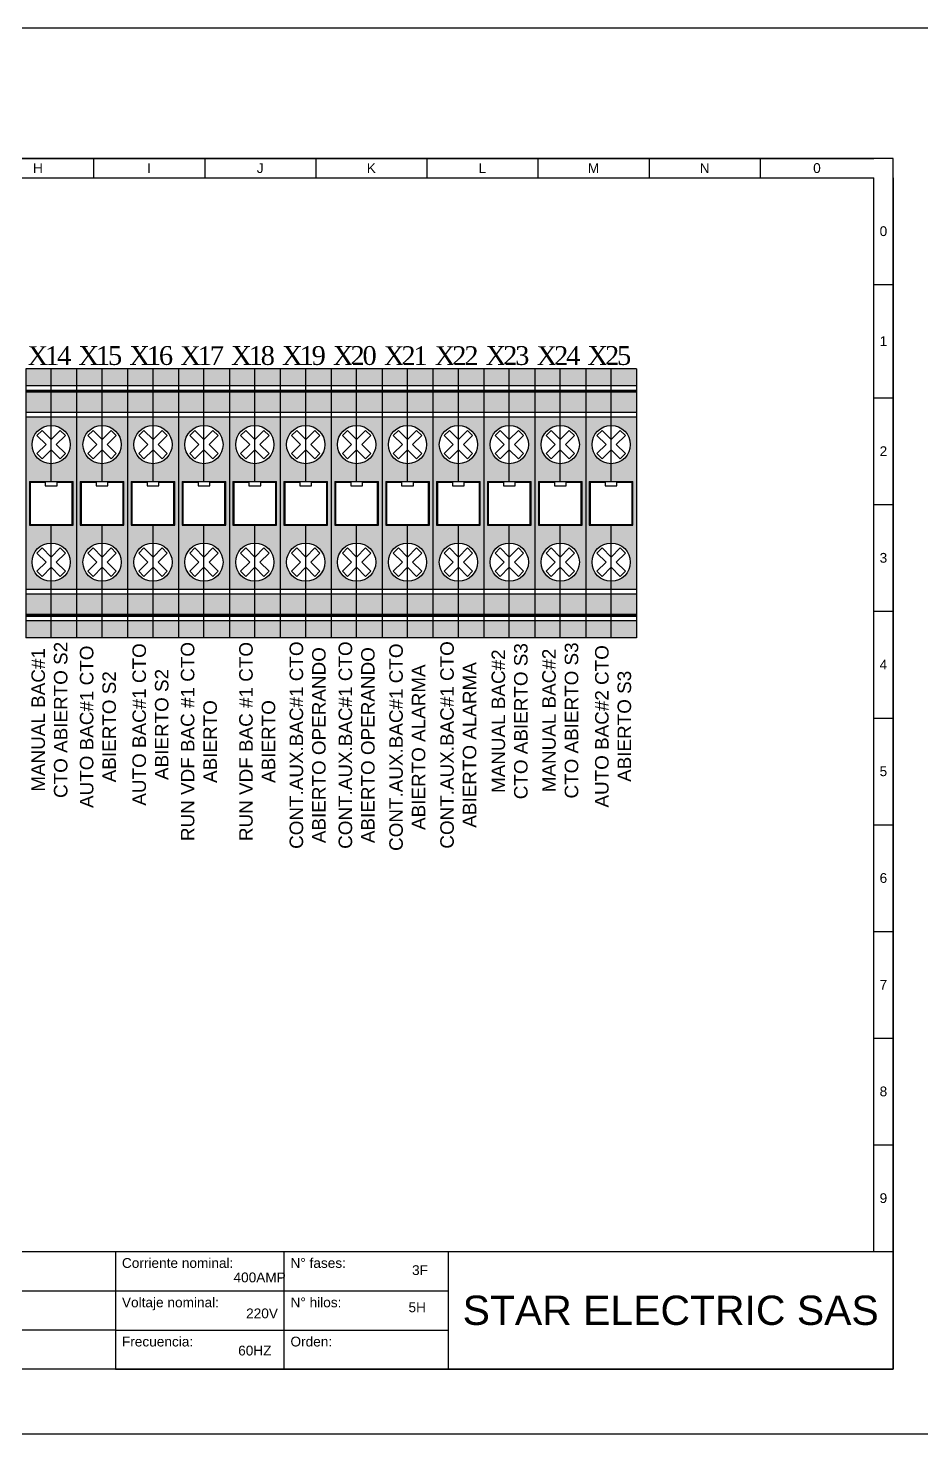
# Model space of a CAD drawing. Header units: millimetres. Extents: x 691 to 18605, y 670 to 10026.
# Drawn here: x 13863 to 14380, y 9213 to 10026 of the extents above; entities that cross this region are included whole.
import ezdxf
from ezdxf.enums import TextEntityAlignment as Align

# ---------------------------------------------------------------- set-up
doc = ezdxf.new("R2010")
doc.units = ezdxf.units.MM
doc.layers.add('CO_TEXTO', color=7, linetype='Continuous')
doc.styles.add('ROMANS', font='romans')
doc.styles.get("Standard").update_dxf_attribs({"font": 'arial.ttf'})

# ---------------------------------------------------------------- blocks, each defined once
blk = doc.blocks.new('*T3')
at = {"color": 0, "linetype": 'ByBlock', "lineweight": -2}
for p, q in [((0, 0), (139.92, 0)), ((0, 0), (0, -18)), ((64.08, 0), (64.08, -18)), ((101.44, 0), (101.44, -12)), ((139.92, 0), (139.92, -18)), ((0, -6), (139.92, -6)), ((0, -12), (139.92, -12)), ((0, -18), (139.92, -18))]:
    blk.add_line(p, q, dxfattribs=at)
at = {"color": 0, "char_height": 1.5, "attachment_point": 1}
for s, insert, width in [('{\\fArial|b0|i0|c162|p34;Diseñado por:}', (1, -1), 62.0824), ('{\\fArial|b0|i0|c162|p34;Pagina:}', (65.08, -1), 35.3574), ('{\\fArial|b0|i0|c162|p34;de}:', (102.44, -1), 36.4813), ('{\\fArial|b0|i0|c162|p34;Supervisado por:}', (1, -7), 62.0824), ('{\\fArial|b0|i0|c162|p34;Archivo:}', (65.08, -7), 35.3574), ('Fecha:', (102.44, -7), 36.4813), ('Dibujado por:', (1, -13), 62.0824), ('{\\fArial|b0|i0|c162|p34;proyecto:}', (65.08, -13), 73.8387)]:
    blk.add_mtext(s, dxfattribs=dict(at, insert=insert, width=width))
blk = doc.blocks.new('*T4')
at = {"color": 0, "linetype": 'ByBlock', "lineweight": -2}
for p, q in [((0, 0), (119.48, 0)), ((0, 0), (0, -18.07)), ((25.89, 0), (25.89, -18.07)), ((51.13, 0), (51.13, -18.07)), ((119.48, 0), (119.48, -18.07)), ((0, -6.05), (51.13, -6.05)), ((0, -12.07), (51.13, -12.07)), ((0, -18.07), (119.48, -18.07))]:
    blk.add_line(p, q, dxfattribs=at)
at = {"color": 0}
for s, insert, char_height, width, attachment_point in [('Corriente nominal:', (1, -1), 1.5, 23.894, 1), ('{\\fArial|b0|i0|c162|p34;N° fases:}', (26.89, -1), 1.5, 23.2313, 1), ('Voltaje nominal:', (1, -7.05), 1.5, 23.894, 1), ('{\\fArial|b0|i0|c162|p34;N° hilos:}', (26.89, -7.05), 1.5, 23.2313, 1), ('{\\fArial|b0|i0|c162|p34;STAR ELECTRIC SAS}', (85.3, -9.04), 4.5, 66.3536, 5), ('Frecuencia:', (1, -13.07), 1.5, 23.894, 1), ('{\\fArial|b0|i0|c162|p34;Orden}:', (26.89, -13.07), 1.5, 23.2313, 1)]:
    blk.add_mtext(s, dxfattribs=dict(at, insert=insert, char_height=char_height, width=width, attachment_point=attachment_point))
blk = doc.blocks.new('CAJETIN')
for p, q in [((0, 185.97), (-259.4, 185.97)), ((-259.4, 185.97), (-2.99, 185.97)), ((-122.84, 185.97), (-122.84, 182.97)), ((-105.77, 185.97), (-105.77, 182.97)), ((-88.7, 185.97), (-88.7, 182.97)), ((-71.64, 185.97), (-71.64, 182.97)), ((-54.57, 185.97), (-54.57, 182.97)), ((-37.5, 185.97), (-37.5, 182.97)), ((-20.43, 185.97), (-20.43, 182.97)), ((0, 0.07), (0, 185.97)), ((-259.4, 182.97), (-2.99, 182.97)), ((-3, 182.97), (-3, 18.07)), ((0, 182.97), (0, 18.07)), ((-3, 166.58), (0, 166.58)), ((-3, 149.19), (0, 149.19)), ((-3, 132.8), (0, 132.8)), ((-3, 116.41), (0, 116.41)), ((-3, 100.02), (0, 100.02)), ((-3, 83.63), (0, 83.63)), ((-3, 67.24), (0, 67.24)), ((-3, 50.85), (0, 50.85)), ((-3, 34.46), (0, 34.46)), ((-3, 18.07), (0, 18.07)), ((-259.4, 0.07), (0, 0.07))]:
    blk.add_line(p, q)
blk.add_lwpolyline([(-269.4, -9.93), (10, -9.93), (10, 205.97), (-269.4, 205.97)], close=True)
for name, p in [('*T3', (-259.4, 18.07)), ('*T4', (-119.48, 18.07))]:
    blk.add_blockref(name, p)
blk.add_text('0', height=1.5).set_placement((-2.08, 174.04))
at = {"char_height": 1.5, "attachment_point": 5}
for s, insert, width in [('H', (-131.38, 184.47), 17.0695), ('I', (-114.31, 184.47), 17.0695), ('J', (-97.24, 184.47), 17.0695), ('K', (-80.17, 184.47), 17.0695), ('L', (-63.1, 184.47), 17.0695), ('M', (-46.03, 184.47), 17.0695), ('N', (-28.96, 184.47), 17.0695), ('0', (-11.71, 184.47), 17.4362), ('1', (-1.5, 157.89), 3), ('2', (-1.5, 141), 3), ('3', (-1.5, 124.61), 3), ('4', (-1.5, 108.22), 3), ('5', (-1.5, 91.83), 3), ('6', (-1.5, 75.44), 3), ('7', (-1.5, 59.05), 3), ('8', (-1.5, 42.66), 3), ('9', (-1.5, 26.27), 3)]:
    blk.add_mtext(s, dxfattribs=dict(at, insert=insert, width=width))
for tag, p in [('DISEÑADO_POR', (-230.86, 14.78)), ('SUPERVISADO_POR', (-229.59, 8.32)), ('DIBUJADO_POR', (-231.25, 2.42))]:
    blk.add_attdef(tag, text='', height=1.5).set_placement(p, align=Align.MIDDLE)
for tag, p in [('DE', (-143.12, 14.83)), ('F', (-73.9, 14.47)), ('PAGINA', (-180.19, 13.54)), ('A', (-97.02, 13.49)), ('ARCHIVO', (-179.45, 8.2)), ('FECHA', (-143.31, 8.38)), ('V', (-96.96, 8.58)), ('H', (-74.46, 8.76)), ('PROYECTO', (-180.75, 3.04)), ('HZ', (-98.06, 2.87)), ('OR', (-74.83, 2.5))]:
    blk.add_attdef(tag, p, '', height=1.5)
blk = doc.blocks.new('BORNERA TIERRA')
at = {"true_color": 0x636466}
h = blk.add_hatch(color=251, dxfattribs=at)
h.dxf.hatch_style = 1
h.paths.add_polyline_path([(0, -30.69), (-4.29, -30.69), (-4.29, -22.11), (0, -22.11), (0, -18.61, -0.414214), (-3.76, -14.85, -0.414214), (0, -11.09), (0, -9.45), (-5, -9.45), (-5, -43.35), (0, -43.35), (0, -41.71, -0.414214), (-3.76, -37.95, -0.414214), (0, -34.19)])
h.paths.add_polyline_path([(0, -4.56), (-5, -4.56), (-5, -8.54), (0, -8.54)])
h.paths.add_polyline_path([(0, 0), (-5, 0), (-5, -3.3), (0, -3.3)])
h.paths.add_polyline_path([(0, -44.26), (-5, -44.26), (-5, -48.24), (0, -48.24)])
h.paths.add_polyline_path([(0, -49.5), (-5, -49.5), (-5, -52.8), (0, -52.8)])
h = blk.add_hatch(color=251, dxfattribs=at)
h.dxf.hatch_style = 1
h.paths.add_polyline_path([(5, 0), (0, 0), (0, -3.3), (5, -3.3)])
h.paths.add_polyline_path([(5, -4.56), (0, -4.56), (0, -8.54), (5, -8.54)])
h.paths.add_polyline_path([(5, -9.45), (0, -9.45), (0, -11.09, -0.414214), (3.76, -14.85, -0.414214), (0, -18.61), (0, -22.11), (4.29, -22.11), (4.29, -30.69), (0, -30.69), (0, -34.19, -0.414214), (3.76, -37.95, -0.414214), (0, -41.71), (0, -43.35), (5, -43.35)])
h.paths.add_polyline_path([(5, -44.26), (0, -44.26), (0, -48.24), (5, -48.24)])
h.paths.add_polyline_path([(5, -49.5), (0, -49.5), (0, -52.8), (5, -52.8)])
at = {"color": 250, "linetype": 'Continuous'}
for p, q in [((-5, 0), (-5, -52.8)), ((5, 0), (-5, 0)), ((5, 0), (5, -52.8)), ((5, -52.8), (-5, -52.8))]:
    blk.add_line(p, q, dxfattribs=at)
at = {"color": 114, "linetype": 'Continuous', "true_color": 0x139b48}
for p, q in [((5, -3.3), (-5, -3.3)), ((5, -8.54), (-5, -8.54)), ((5, -44.26), (-5, -44.26)), ((5, -49.5), (-5, -49.5))]:
    blk.add_line(p, q, dxfattribs=at)
at = {"color": 253, "linetype": 'Continuous'}
for p, q in [((5, -4.21), (-5, -4.21)), ((5, -4.46), (-5, -4.46)), ((5, -4.56), (-5, -4.56)), ((-4.13, -22.24), (-1.16, -22.24)), ((-4.13, -22.24), (-4.13, -30.56)), ((-1.16, -22.24), (-1.16, -22.97)), ((-1.16, -22.97), (1.15, -22.97)), ((1.15, -22.97), (1.15, -22.24)), ((1.15, -22.24), (4.12, -22.24)), ((4.12, -30.56), (4.12, -22.24)), ((-4.13, -30.56), (4.12, -30.56)), ((5, -48.24), (-5, -48.24)), ((5, -48.34), (-5, -48.34)), ((5, -48.59), (-5, -48.59))]:
    blk.add_line(p, q, dxfattribs=at)
at = {"color": 3, "linetype": 'Continuous'}
for p, q in [((5, -9.45), (-5, -9.45)), ((-4.29, -22.11), (4.29, -22.11)), ((-4.29, -22.11), (-4.29, -30.69)), ((4.29, -30.69), (4.29, -22.11)), ((-4.29, -30.69), (4.29, -30.69)), ((5, -43.35), (-5, -43.35))]:
    blk.add_line(p, q, dxfattribs=at)
at = {"color": 250, "linetype": 'Continuous'}
for points in [[(0, -22.11), (0, 0)], [(0, -52.8), (0, -30.56)]]:
    blk.add_lwpolyline(points, dxfattribs=at)
for points in [[(0, -13.84), (-1.77, -12.06), (-2.79, -13.08), (-1.01, -14.85), (-2.79, -16.62), (-1.77, -17.64), (0, -15.86), (1.77, -17.64), (2.79, -16.62), (1.01, -14.85), (2.79, -13.08), (1.77, -12.06)], [(0, -36.94), (-1.77, -35.16), (-2.79, -36.18), (-1.01, -37.95), (-2.79, -39.72), (-1.77, -40.74), (0, -38.96), (1.77, -40.74), (2.79, -39.72), (1.01, -37.95), (2.79, -36.18), (1.77, -35.16)]]:
    blk.add_lwpolyline(points, close=True)
at = {"color": 253, "linetype": 'Continuous'}
for centre in [(0, -14.85), (0, -37.95)]:
    blk.add_circle(centre, 3.76, dxfattribs=at)

msp = doc.modelspace()

# ---------------------------------------------------------------- block references
at = {"color": 0}
ref = msp.add_blockref('CAJETIN', (14363.15, 9250.79), dxfattribs=dict(at, xscale=3.761929394681115, yscale=3.761929394681115, zscale=3.761929394681115))
ref.add_attrib('5H', '5H', (14083.05, 9283.76), dxfattribs={"height": 5.643})
ref.add_attrib('3F', '3F', (14085.13, 9305.24), dxfattribs={"height": 5.643})
ref.add_attrib('HZ', '60HZ', dxfattribs={"height": 5.643}).set_placement((13994.24, 9261.59), align=Align.MIDDLE)
ref.add_attrib('V', '220V', dxfattribs={"height": 5.643}).set_placement((13998.4, 9283.07), align=Align.MIDDLE)
ref.add_attrib('A', '400AMP', dxfattribs={"height": 5.643}).set_placement((13997.02, 9303.85), align=Align.MIDDLE)
at = {"color": 0, "xscale": 2.941853874870019, "yscale": 2.941853874870019, "zscale": 2.941853874870019}
for p in [(13876.55, 9828.74), (13905.97, 9828.74), (13935.39, 9828.74), (13964.81, 9828.74), (13994.23, 9828.74), (14023.65, 9828.74), (14053.07, 9828.74), (14082.48, 9828.74), (14111.9, 9828.74), (14141.32, 9828.74), (14170.74, 9828.74), (14200.16, 9828.74)]:
    msp.add_blockref('BORNERA TIERRA', p, dxfattribs=at)

# ---------------------------------------------------------------- texts
at = {"color": 0, "lineweight": 0, "char_height": 7.7999, "attachment_point": 2, "rotation": 90}
for s, insert, width in [('\\pxt7;{\\C0;MANUAL BAC#1 CTO ABIERTO S2}', (13865.13, 9625.96), 100.8422), ('\\pxt7;{\\C0;AUTO BAC#1 CTO ABIERTO S2}', (13893.13, 9622), 100.8422), ('\\pxt7;{\\C0;AUTO BAC#1 CTO ABIERTO S2}', (13923.52, 9623.32), 100.8422), ('{\\C0;RUN VDF BAC #1 CTO ABIERTO}', (13951.48, 9613.46), 141.4461), ('{\\C0;RUN VDF BAC #1 CTO ABIERTO}', (13985.2, 9613.47), 141.4461), ('{\\C0;CONT.AUX.BAC#1 CTO ABIERTO OPERANDO}', (14014.34, 9611.38), 141.4461), ('{\\C0;CONT.AUX.BAC#1 CTO ABIERTO OPERANDO}', (14042.65, 9611.39), 141.4461), ('{\\C0;CONT.AUX.BAC#1 CTO ABIERTO ALARMA}', (14071.95, 9610.2), 141.4461), ('{\\C0;CONT.AUX.BAC#1 CTO ABIERTO ALARMA}', (14101.42, 9611.5), 141.4461), ('\\pxt7;{\\C0;MANUAL BAC#2 CTO ABIERTO S3}', (14131.05, 9625.21), 100.8422), ('\\pxt7;{\\C0;MANUAL BAC#2 CTO ABIERTO S3}', (14160.33, 9625.63), 100.8422), ('\\pxt7;{\\C0;AUTO BAC#2 CTO ABIERTO S3}', (14190.88, 9622.24), 100.8422)]:
    msp.add_mtext(s, dxfattribs=dict(at, insert=insert, width=width))
at = {"layer": 'CO_TEXTO', "color": 0, "lineweight": 13, "char_height": 10.8683, "attachment_point": 4, "rotation": 0, "style": 'ROMANS'}
for s, insert in [('\\A1;{\\fRomantic|b0|i0|c2|p2;\\T0.85;X14}', (13862.9, 9836.41)), ('\\A1;{\\fRomantic|b0|i0|c2|p2;\\T0.85;X15}', (13892.32, 9836.41)), ('\\A1;{\\fRomantic|b0|i0|c2|p2;\\T0.85;X16}', (13921.74, 9836.41)), ('\\A1;{\\fRomantic|b0|i0|c2|p2;\\T0.85;X17}', (13951.16, 9836.41)), ('\\A1;{\\fRomantic|b0|i0|c2|p2;\\T0.85;X18}', (13980.58, 9836.41)), ('\\A1;{\\fRomantic|b0|i0|c2|p2;\\T0.85;X19}', (14010, 9836.41)), ('\\A1;{\\fRomantic|b0|i0|c2|p2;\\T0.85;X20}', (14039.41, 9836.41)), ('\\A1;{\\fRomantic|b0|i0|c2|p2;\\T0.85;X21}', (14068.83, 9836.41)), ('\\A1;{\\fRomantic|b0|i0|c2|p2;\\T0.85;X22}', (14098.25, 9836.41)), ('\\A1;{\\fRomantic|b0|i0|c2|p2;\\T0.85;X23}', (14127.67, 9836.41)), ('\\A1;{\\fRomantic|b0|i0|c2|p2;\\T0.85;X24}', (14157.09, 9836.41)), ('\\A1;{\\fRomantic|b0|i0|c2|p2;\\T0.85;X25}', (14186.51, 9836.41))]:
    msp.add_mtext(s, dxfattribs=dict(at, insert=insert))

doc.saveas('drawing.dxf')
